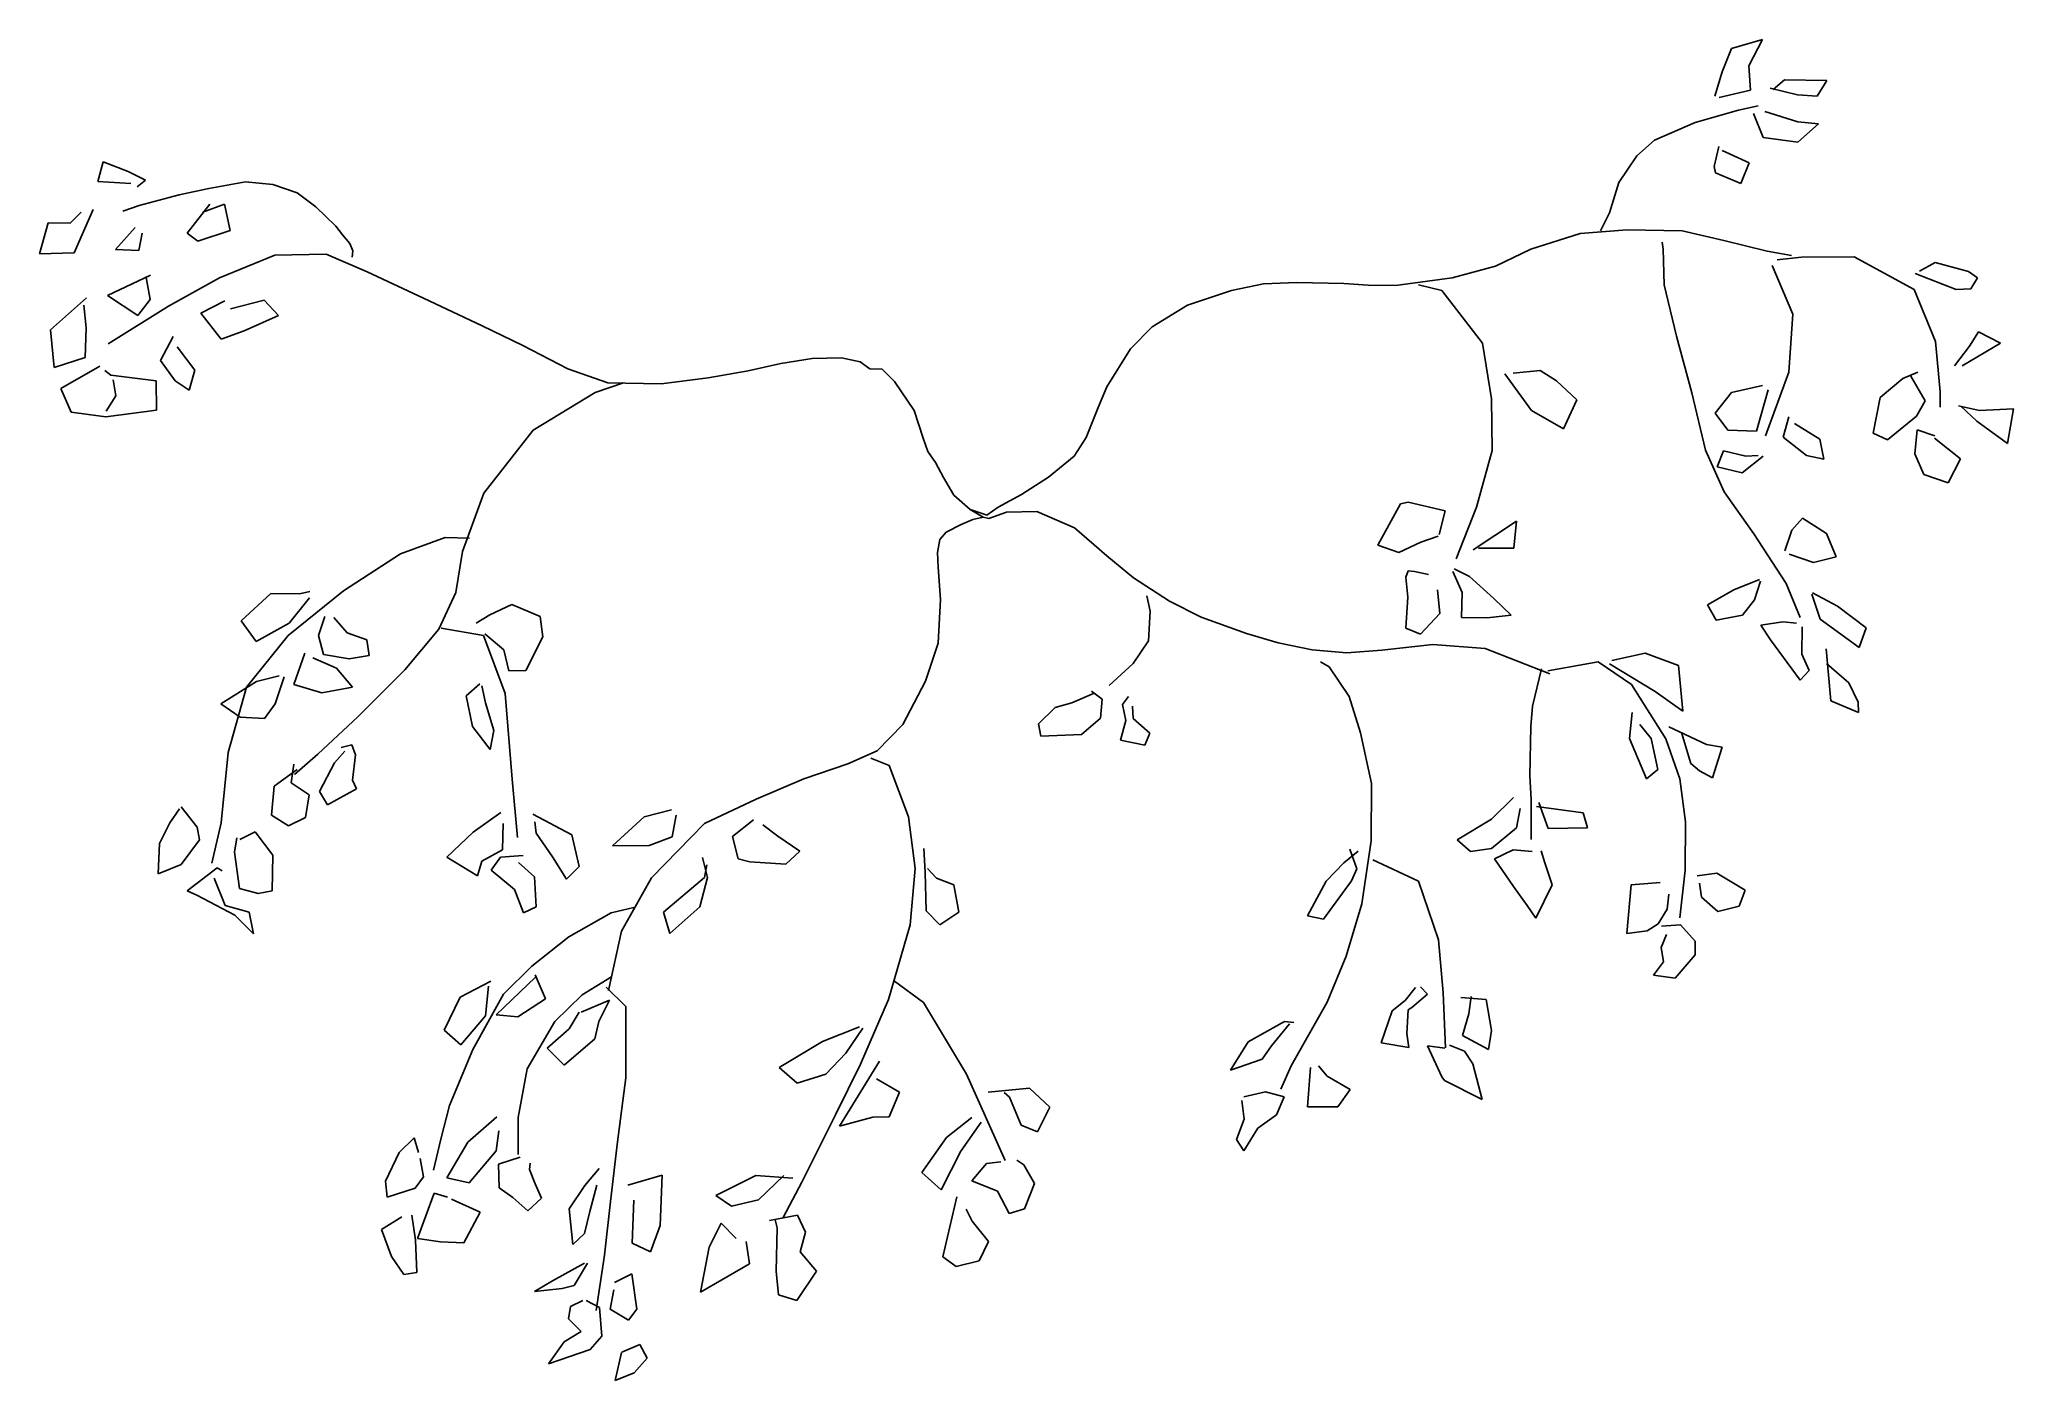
# Model space of a CAD drawing. Extents: x 86.566 to 87.516, y 90.342 to 90.987.
import ezdxf

# ---------------------------------------------------------------- set-up
doc = ezdxf.new("R2010")
doc.units = 0
doc.header["$LTSCALE"] = 0.02
doc.header["$MEASUREMENT"] = 0
doc.layers.get('0').update_dxf_attribs({"linetype": 'CONTINUOUS'})

msp = doc.modelspace()

# ---------------------------------------------------------------- linework, layer by layer
for p, q in [((87.39484, 90.98718), (87.37984, 90.98283)), ((87.38817, 90.97455), (87.39484, 90.98718)), ((87.37984, 90.98283), (87.37534, 90.97165)), ((87.38901, 90.96275), (87.38817, 90.97455)), ((87.37534, 90.97165), (87.37183, 90.95985)), ((87.39984, 90.96316), (87.40534, 90.96772)), ((87.40534, 90.96772), (87.42568, 90.96751)), ((87.42568, 90.96751), (87.42101, 90.95985)), ((87.374, 90.95923), (87.38901, 90.96275)), ((87.41168, 90.96047), (87.39851, 90.96378)), ((87.42101, 90.95985), (87.41168, 90.96047)), ((87.39051, 90.95157), (87.39517, 90.93997)), ((87.41184, 90.94763), (87.39584, 90.9526)), ((87.42168, 90.9466), (87.41184, 90.94763)), ((87.41184, 90.9377), (87.42168, 90.9466)), ((87.39517, 90.93997), (87.41184, 90.9377)), ((86.59401, 90.91886), (86.59668, 90.92838)), ((86.59668, 90.92838), (86.60868, 90.92362)), ((87.37384, 90.93563), (87.3715, 90.9261)), ((87.38834, 90.92776), (87.37534, 90.93376)), ((87.38434, 90.91782), (87.38834, 90.92776)), ((86.61002, 90.91782), (86.59401, 90.91886)), ((86.60868, 90.92362), (86.61702, 90.91948)), ((86.61702, 90.91948), (86.61302, 90.91637)), ((87.3715, 90.9261), (87.37217, 90.923)), ((87.37217, 90.923), (87.38434, 90.91782)), ((86.64802, 90.90788), (86.63702, 90.89401)), ((86.65502, 90.90788), (86.64452, 90.90416)), ((86.65769, 90.89525), (86.65502, 90.90788)), ((86.56601, 90.88407), (86.57017, 90.89898)), ((86.57017, 90.89898), (86.58084, 90.89877)), ((86.58084, 90.89877), (86.58601, 90.90416)), ((86.59185, 90.9054), (86.58268, 90.88449)), ((86.61202, 90.8967), (86.60251, 90.88614)), ((86.61385, 90.88573), (86.61535, 90.89401)), ((86.63702, 90.89401), (86.64219, 90.89008)), ((86.64219, 90.89008), (86.65769, 90.89525)), ((87.34645, 90.88966), (87.34705, 90.88635)), ((86.58268, 90.88449), (86.56601, 90.88407)), ((86.60251, 90.88614), (86.61385, 90.88573)), ((87.47786, 90.87993), (87.47035, 90.87579)), ((87.49386, 90.87559), (87.47786, 90.87993)), ((86.61935, 90.87372), (86.59868, 90.86399)), ((86.61918, 90.86213), (86.61735, 90.87269)), ((87.46819, 90.87455), (87.48802, 90.86689)), ((87.49819, 90.87248), (87.49386, 90.87559)), ((87.49503, 90.8673), (87.49819, 90.87248)), ((86.58868, 90.86296), (86.57134, 90.84743)), ((86.59868, 90.86399), (86.61335, 90.85447)), ((86.61335, 90.85447), (86.61918, 90.86213)), ((86.65519, 90.86151), (86.64369, 90.8555)), ((86.67403, 90.86171), (86.65786, 90.85757)), ((86.68103, 90.85447), (86.67403, 90.86171)), ((87.22938, 90.86917), (87.24053, 90.86648)), ((87.48802, 90.86689), (87.49503, 90.8673)), ((86.58851, 90.84846), (86.58734, 90.85944)), ((86.64369, 90.8555), (86.65336, 90.84308)), ((86.66453, 90.84701), (86.68103, 90.85447)), ((86.57134, 90.84743), (86.57301, 90.82942)), ((86.58801, 90.83418), (86.58851, 90.84846)), ((86.63035, 90.84432), (86.62419, 90.83273)), ((86.65336, 90.84308), (86.66453, 90.84701)), ((87.5092, 90.84101), (87.49086, 90.83024)), ((87.49436, 90.83956), (87.49869, 90.8466)), ((87.49869, 90.8466), (87.5092, 90.84101)), ((86.57301, 90.82942), (86.58801, 90.83418)), ((86.62419, 90.83273), (86.63135, 90.823)), ((86.64069, 90.82817), (86.63219, 90.83935)), ((87.48719, 90.83024), (87.49436, 90.83956)), ((86.59501, 90.83004), (86.57634, 90.81927)), ((86.60035, 90.82569), (86.59751, 90.82797)), ((86.62219, 90.823), (86.60035, 90.82569)), ((86.60151, 90.82341), (86.60268, 90.81575)), ((86.62235, 90.80892), (86.62219, 90.823)), ((86.63135, 90.823), (86.63802, 90.81844)), ((86.63802, 90.81844), (86.64069, 90.82817)), ((87.27081, 90.82631), (87.28365, 90.80871)), ((87.28782, 90.82797), (87.27482, 90.82672)), ((87.29565, 90.823), (87.28782, 90.82797)), ((87.30549, 90.81389), (87.29565, 90.823)), ((87.46235, 90.82403), (87.45135, 90.81492)), ((87.46952, 90.82714), (87.46235, 90.82403)), ((87.47302, 90.81327), (87.46619, 90.82527)), ((86.57634, 90.81927), (86.58118, 90.80788)), ((86.60268, 90.81575), (86.59801, 90.8083)), ((87.29899, 90.79981), (87.30549, 90.81389)), ((87.37984, 90.81741), (87.372, 90.80747)), ((87.39484, 90.82072), (87.37984, 90.81741)), ((87.39184, 90.79877), (87.39751, 90.81865)), ((87.45135, 90.81492), (87.44802, 90.79774)), ((87.46885, 90.80602), (87.47302, 90.81327)), ((86.58118, 90.80788), (86.59785, 90.80561)), ((86.59785, 90.80561), (86.62235, 90.80892)), ((87.28365, 90.80871), (87.29899, 90.79981)), ((87.372, 90.80747), (87.37817, 90.79919)), ((87.40751, 90.80561), (87.40467, 90.79588)), ((87.45485, 90.79463), (87.46885, 90.80602)), ((87.49919, 90.80871), (87.48902, 90.81099)), ((87.49019, 90.81078), (87.49786, 90.80354)), ((87.49786, 90.80354), (87.5127, 90.79277)), ((87.51553, 90.80954), (87.49919, 90.80871)), ((87.5127, 90.79277), (87.51553, 90.80954)), ((87.37817, 90.79919), (87.39184, 90.79877)), ((87.40467, 90.79588), (87.41601, 90.78697)), ((87.42234, 90.79484), (87.41018, 90.8025)), ((87.42435, 90.78532), (87.42234, 90.79484)), ((87.44802, 90.79774), (87.45485, 90.79463)), ((87.46919, 90.7994), (87.46802, 90.7878)), ((87.47769, 90.7965), (87.46919, 90.7994)), ((87.49002, 90.78552), (87.47752, 90.79546)), ((87.373, 90.78159), (87.376, 90.78925)), ((87.376, 90.78925), (87.38684, 90.78677)), ((87.39517, 90.78677), (87.385, 90.77869)), ((87.38684, 90.78677), (87.39267, 90.78697)), ((87.41601, 90.78697), (87.42435, 90.78532)), ((87.46802, 90.7878), (87.47235, 90.77786)), ((87.48402, 90.77393), (87.49002, 90.78552)), ((87.385, 90.77869), (87.373, 90.78159)), ((87.47235, 90.77786), (87.48402, 90.77393)), ((87.22064, 90.76378), (87.2098, 90.74391)), ((87.22431, 90.76461), (87.22064, 90.76378)), ((87.24214, 90.76047), (87.22431, 90.76461)), ((87.23931, 90.74908), (87.24214, 90.76047)), ((87.25564, 90.74163), (87.27648, 90.7555)), ((87.27648, 90.7555), (87.27515, 90.74246)), ((87.40884, 90.75115), (87.41401, 90.75695)), ((87.41401, 90.75695), (87.42551, 90.7495)), ((87.23047, 90.74536), (87.23881, 90.74826)), ((87.40551, 90.74122), (87.40884, 90.75115)), ((87.42551, 90.7495), (87.43018, 90.73832)), ((87.2098, 90.74391), (87.2198, 90.74039)), ((87.2198, 90.74039), (87.23047, 90.74536)), ((87.27515, 90.74246), (87.25815, 90.74246)), ((87.41934, 90.73563), (87.40768, 90.73956)), ((87.43018, 90.73832), (87.41934, 90.73563)), ((87.22431, 90.73149), (87.22331, 90.72859)), ((87.22331, 90.72859), (87.22414, 90.71886)), ((87.22747, 90.73128), (87.22431, 90.73149)), ((87.23414, 90.72983), (87.22747, 90.73128)), ((87.24581, 90.73128), (87.25031, 90.72113)), ((87.25381, 90.72879), (87.24648, 90.73252)), ((87.26548, 90.71824), (87.25381, 90.72879)), ((87.39334, 90.72735), (87.381, 90.72238)), ((86.66303, 90.70747), (86.67736, 90.72072)), ((86.67736, 90.72072), (86.69103, 90.72051)), ((86.69587, 90.71865), (86.68603, 90.70643)), ((86.69103, 90.72051), (86.69603, 90.72155)), ((87.09861, 90.71948), (87.10028, 90.71223)), ((87.22414, 90.71886), (87.22331, 90.70395)), ((87.23964, 90.71099), (87.23847, 90.72238)), ((87.25031, 90.72113), (87.24998, 90.70913)), ((87.27382, 90.71016), (87.26548, 90.71824)), ((87.381, 90.72238), (87.36833, 90.71513)), ((87.38517, 90.71016), (87.391, 90.71761)), ((87.391, 90.71761), (87.39384, 90.72652)), ((87.41851, 90.72031), (87.42251, 90.7083)), ((87.43085, 90.71451), (87.41884, 90.72093)), ((86.7032, 90.70954), (86.7002, 90.70043)), ((86.71404, 90.70167), (86.70754, 90.70913)), ((86.77605, 90.70643), (86.78255, 90.71037)), ((86.78255, 90.71037), (86.79322, 90.71534)), ((86.79322, 90.71534), (86.80689, 90.70954)), ((86.80689, 90.70954), (86.80806, 90.69981)), ((87.23031, 90.70105), (87.23964, 90.71099)), ((87.24998, 90.70913), (87.26231, 90.70892)), ((87.26231, 90.70892), (87.27382, 90.71016)), ((87.36833, 90.71513), (87.3725, 90.70788)), ((87.3725, 90.70788), (87.38517, 90.71016)), ((87.42251, 90.7083), (87.44135, 90.69463)), ((87.44468, 90.70416), (87.43085, 90.71451)), ((86.6702, 90.69753), (86.66303, 90.70747)), ((86.68603, 90.70643), (86.6702, 90.69753)), ((86.7002, 90.70043), (86.7027, 90.69132)), ((86.72354, 90.69836), (86.71404, 90.70167)), ((86.78939, 90.6936), (86.78022, 90.70126)), ((86.80806, 90.69981), (86.79989, 90.68366)), ((87.22331, 90.70395), (87.23031, 90.70105)), ((87.40451, 90.70706), (87.39401, 90.7054)), ((87.39401, 90.7054), (87.39867, 90.69836)), ((87.41118, 90.70643), (87.40451, 90.70706)), ((87.41368, 90.69153), (87.41384, 90.70457)), ((87.44135, 90.69463), (87.44468, 90.70416)), ((86.6937, 90.69194), (86.68837, 90.67683)), ((86.70887, 90.6847), (86.69753, 90.68966)), ((86.7027, 90.69132), (86.71504, 90.68925)), ((86.71504, 90.68925), (86.72454, 90.69091)), ((86.72454, 90.69091), (86.72354, 90.69836)), ((86.79172, 90.68345), (86.78939, 90.6936)), ((87.32233, 90.68842), (87.33833, 90.69194)), ((87.33833, 90.69194), (87.35433, 90.68594)), ((87.39867, 90.69836), (87.40884, 90.68449)), ((87.41718, 90.68366), (87.41368, 90.69153)), ((87.42534, 90.69401), (87.42768, 90.66896)), ((86.68136, 90.68097), (86.67036, 90.67828)), ((86.67936, 90.66751), (86.6837, 90.68055)), ((86.71654, 90.67559), (86.70887, 90.6847)), ((86.79989, 90.68366), (86.79172, 90.68345)), ((87.18219, 90.6878), (87.18637, 90.68532)), ((87.18637, 90.68532), (87.19593, 90.67103)), ((87.34316, 90.67351), (87.32116, 90.68677)), ((87.35433, 90.68594), (87.3565, 90.66399)), ((87.40884, 90.68449), (87.41284, 90.6789)), ((87.41284, 90.6789), (87.41718, 90.68366)), ((87.43635, 90.67766), (87.42551, 90.68697)), ((86.67036, 90.67828), (86.65319, 90.66751)), ((86.68837, 90.67683), (86.70187, 90.67289)), ((86.70187, 90.67289), (86.71654, 90.67559)), ((86.77788, 90.67724), (86.77121, 90.67144)), ((86.77121, 90.67144), (86.77422, 90.65674)), ((86.78055, 90.66813), (86.77872, 90.67621)), ((87.06261, 90.66813), (87.07294, 90.67248)), ((87.07211, 90.67372), (87.07711, 90.66979)), ((87.08978, 90.67103), (87.08694, 90.6673)), ((87.3565, 90.66399), (87.34316, 90.67351)), ((87.44085, 90.66834), (87.43635, 90.67766)), ((86.65319, 90.66751), (86.66253, 90.66109)), ((86.66253, 90.66109), (86.6742, 90.66047)), ((86.6742, 90.66047), (86.67936, 90.66751)), ((86.78455, 90.65467), (86.78055, 90.66813)), ((87.0466, 90.65799), (87.0546, 90.66585)), ((87.0546, 90.66585), (87.06261, 90.66813)), ((87.07644, 90.66068), (87.06727, 90.65281)), ((87.07711, 90.66979), (87.07644, 90.66068)), ((87.08694, 90.6673), (87.08861, 90.65964)), ((87.09211, 90.66047), (87.09178, 90.66648)), ((87.10011, 90.65343), (87.09211, 90.66047)), ((87.33216, 90.66337), (87.33083, 90.65095)), ((87.42768, 90.66896), (87.44102, 90.66337)), ((87.44102, 90.66337), (87.44085, 90.66834)), ((86.77422, 90.65674), (86.78272, 90.64556)), ((86.78272, 90.64556), (86.78455, 90.65467)), ((87.0476, 90.65198), (87.0466, 90.65799)), ((87.06727, 90.65281), (87.0476, 90.65198)), ((87.08861, 90.65964), (87.08594, 90.65012)), ((87.09761, 90.64764), (87.10011, 90.65343)), ((87.34116, 90.65095), (87.33583, 90.65757)), ((87.34966, 90.65654), (87.36783, 90.64805)), ((87.36033, 90.63894), (87.35583, 90.65385)), ((86.70787, 90.63915), (86.71287, 90.64474)), ((86.7112, 90.6466), (86.7162, 90.64784)), ((86.7162, 90.64784), (86.71804, 90.64308)), ((86.71804, 90.64308), (86.71654, 90.63087)), ((87.08594, 90.65012), (87.09761, 90.64764)), ((87.33083, 90.65095), (87.33899, 90.63149)), ((87.3445, 90.63604), (87.34116, 90.65095)), ((87.36783, 90.64805), (87.37534, 90.64681)), ((87.37534, 90.64681), (87.37067, 90.6319)), ((86.69003, 90.63604), (86.67886, 90.62797)), ((86.68703, 90.62962), (86.68837, 90.63853)), ((86.7007, 90.62548), (86.70787, 90.63915)), ((87.33899, 90.63149), (87.3445, 90.63604)), ((87.3645, 90.63542), (87.36033, 90.63894)), ((87.37067, 90.6319), (87.3645, 90.63542)), ((86.67886, 90.62797), (86.67753, 90.61409)), ((86.6957, 90.62383), (86.68703, 90.62962)), ((86.69403, 90.61285), (86.6957, 90.62383)), ((86.70453, 90.61906), (86.7007, 90.62548)), ((86.71854, 90.62672), (86.70453, 90.61906)), ((86.71654, 90.63087), (86.71854, 90.62672)), ((87.27498, 90.62258), (87.26448, 90.61202)), ((86.62869, 90.61037), (86.63335, 90.61699)), ((86.63419, 90.61803), (86.64186, 90.6083)), ((86.67753, 90.61409), (86.68586, 90.60892)), ((86.78789, 90.61534), (86.77455, 90.60581)), ((86.80339, 90.61451), (86.82206, 90.60457)), ((86.8569, 90.61327), (86.84156, 90.59919)), ((86.87007, 90.61658), (86.8569, 90.61327)), ((86.8704, 90.60354), (86.87223, 90.61409)), ((87.27648, 90.60788), (87.27815, 90.6172)), ((87.30849, 90.61513), (87.28615, 90.61824)), ((87.28715, 90.6201), (87.29165, 90.60768)), ((87.31066, 90.60788), (87.30849, 90.61513)), ((86.62369, 90.60043), (86.62869, 90.61037)), ((86.64186, 90.6083), (86.64302, 90.60209)), ((86.66236, 90.60229), (86.66969, 90.60602)), ((86.66969, 90.60602), (86.6782, 90.59484)), ((86.68586, 90.60892), (86.69403, 90.61285)), ((86.77455, 90.60581), (86.76188, 90.5938)), ((86.78872, 90.59732), (86.78905, 90.60995)), ((86.80489, 90.6054), (86.80422, 90.61078)), ((86.81272, 90.59401), (86.80489, 90.6054)), ((86.82206, 90.60457), (86.82556, 90.58925)), ((86.85923, 90.59939), (86.8704, 90.60354)), ((86.90941, 90.61182), (86.89941, 90.60374)), ((86.89941, 90.60374), (86.90207, 90.59298)), ((86.92108, 90.60395), (86.91391, 90.60933)), ((86.93175, 90.5967), (86.92108, 90.60395)), ((87.26448, 90.61202), (87.24798, 90.60209)), ((87.26448, 90.59795), (87.27648, 90.60788)), ((87.29165, 90.60768), (87.31066, 90.60788)), ((86.62302, 90.58573), (86.62369, 90.60043)), ((86.64302, 90.60209), (86.63419, 90.59029)), ((86.65986, 90.59629), (86.66086, 90.60312)), ((86.66219, 90.57869), (86.65986, 90.59629)), ((86.6782, 90.59484), (86.67786, 90.57766)), ((86.77872, 90.59194), (86.78872, 90.59732)), ((86.79872, 90.59463), (86.78772, 90.5938)), ((86.81956, 90.58325), (86.81272, 90.59401)), ((86.84156, 90.59919), (86.85923, 90.59939)), ((86.92508, 90.59049), (86.93175, 90.5967)), ((86.99143, 90.59795), (86.99209, 90.58656)), ((87.19347, 90.59111), (87.2003, 90.5967)), ((87.1963, 90.59774), (87.19963, 90.58821)), ((87.24798, 90.60209), (87.25431, 90.5965)), ((87.25431, 90.5965), (87.26448, 90.59795)), ((87.27482, 90.59732), (87.26581, 90.59298)), ((87.28398, 90.5965), (87.27482, 90.59732)), ((87.29015, 90.59111), (87.28832, 90.59691)), ((86.63419, 90.59029), (86.62302, 90.58573)), ((86.65152, 90.58863), (86.63702, 90.57766)), ((86.65386, 90.58718), (86.65152, 90.58863)), ((86.76188, 90.5938), (86.77672, 90.5849)), ((86.77672, 90.5849), (86.77872, 90.59194)), ((86.78772, 90.5938), (86.78322, 90.58759)), ((86.78322, 90.58759), (86.79455, 90.57828)), ((86.80405, 90.58428), (86.79639, 90.59132)), ((86.82556, 90.58925), (86.81956, 90.58325)), ((86.8849, 90.5936), (86.8874, 90.58407)), ((86.8859, 90.58407), (86.88707, 90.59008)), ((86.90207, 90.59298), (86.90774, 90.59153)), ((86.90774, 90.59153), (86.92508, 90.59049)), ((86.99209, 90.58656), (86.99243, 90.56793)), ((86.99743, 90.58366), (86.99309, 90.58842)), ((87.18496, 90.58221), (87.19347, 90.59111)), ((87.19963, 90.58821), (87.19713, 90.58242)), ((87.26581, 90.59298), (87.27498, 90.57973)), ((87.29365, 90.58055), (87.29015, 90.59111)), ((87.36333, 90.5849), (87.37283, 90.58614)), ((87.37283, 90.58614), (87.3865, 90.57786)), ((86.63702, 90.57766), (86.64169, 90.57559)), ((86.64169, 90.57559), (86.66003, 90.56585)), ((86.65536, 90.57062), (86.65002, 90.58366)), ((86.6712, 90.57641), (86.66219, 90.57869)), ((86.67786, 90.57766), (86.6712, 90.57641)), ((86.79455, 90.57828), (86.79889, 90.5671)), ((86.80489, 90.56999), (86.80405, 90.58428)), ((86.86623, 90.5673), (86.8859, 90.58407)), ((86.8874, 90.58407), (86.88357, 90.56999)), ((87.00576, 90.58055), (86.99743, 90.58366)), ((87.00826, 90.5673), (87.00576, 90.58055)), ((87.17596, 90.56565), (87.18496, 90.58221)), ((87.19713, 90.58242), (87.18363, 90.56399)), ((87.27498, 90.57973), (87.28165, 90.57062)), ((87.28582, 90.56441), (87.29365, 90.58055)), ((87.33166, 90.58055), (87.32949, 90.55716)), ((87.3455, 90.58159), (87.33166, 90.58055)), ((87.349, 90.56875), (87.34966, 90.576)), ((87.3655, 90.57455), (87.3645, 90.58138)), ((87.3865, 90.57786), (87.3835, 90.5702)), ((86.66686, 90.5673), (86.65536, 90.57062)), ((86.66003, 90.56585), (86.66903, 90.55695)), ((86.66903, 90.55695), (86.66686, 90.5673)), ((86.79889, 90.5671), (86.80489, 90.56999)), ((86.86923, 90.55716), (86.86623, 90.5673)), ((86.88357, 90.56999), (86.86923, 90.55716)), ((86.99243, 90.56793), (86.99909, 90.5613)), ((86.99909, 90.5613), (87.00826, 90.5673)), ((87.18363, 90.56399), (87.17596, 90.56565)), ((87.28165, 90.57062), (87.28582, 90.56441)), ((87.34466, 90.56171), (87.349, 90.56875)), ((87.37334, 90.56772), (87.3655, 90.57455)), ((87.3835, 90.5702), (87.37334, 90.56772)), ((87.32949, 90.55716), (87.33933, 90.5584)), ((87.33933, 90.5584), (87.34466, 90.56171)), ((87.346, 90.55033), (87.34866, 90.55654)), ((87.34616, 90.56068), (87.35533, 90.5613)), ((87.35533, 90.5613), (87.36233, 90.55343)), ((87.34716, 90.54349), (87.346, 90.55033)), ((87.36233, 90.54681), (87.35283, 90.53563)), ((87.36233, 90.55343), (87.36233, 90.54681)), ((86.80939, 90.52569), (86.80439, 90.53728)), ((87.34233, 90.53708), (87.34716, 90.54349)), ((87.35283, 90.53563), (87.34233, 90.53708)), ((86.78305, 90.53418), (86.76838, 90.52652)), ((86.78055, 90.51741), (86.78205, 90.53169)), ((86.80456, 90.53604), (86.78572, 90.51803)), ((87.22297, 90.52486), (87.22781, 90.53107)), ((87.23364, 90.52797), (87.22614, 90.52155)), ((87.23031, 90.53149), (87.23364, 90.52797)), ((86.76838, 90.52652), (86.76071, 90.51058)), ((86.78572, 90.51803), (86.79605, 90.51699)), ((86.79605, 90.51699), (86.80939, 90.52569)), ((86.82072, 90.5112), (86.82556, 90.51927)), ((86.82656, 90.51927), (86.84023, 90.52507)), ((86.84023, 90.52507), (86.83506, 90.51472)), ((87.2113, 90.50457), (87.21664, 90.51989)), ((87.21664, 90.51989), (87.22297, 90.52486)), ((87.22431, 90.52031), (87.22364, 90.50892)), ((87.22614, 90.52155), (87.22431, 90.52031)), ((87.24964, 90.52631), (87.26181, 90.52528)), ((87.25048, 90.50809), (87.25348, 90.51844)), ((87.25348, 90.51844), (87.25464, 90.52672)), ((87.26181, 90.52528), (87.26448, 90.51037)), ((86.76071, 90.51058), (86.76871, 90.50354)), ((86.76871, 90.50354), (86.78055, 90.51741)), ((86.81022, 90.50188), (86.82072, 90.5112)), ((86.83506, 90.51472), (86.83306, 90.50643)), ((86.96042, 90.51223), (86.94258, 90.50519)), ((86.95392, 90.4996), (86.96209, 90.51161)), ((87.14746, 90.50498), (87.16479, 90.51472)), ((87.16729, 90.51368), (87.15863, 90.50312)), ((87.16479, 90.51472), (87.16929, 90.5143)), ((87.22364, 90.50892), (87.22464, 90.50229)), ((87.26448, 90.51037), (87.26298, 90.50126)), ((86.81839, 90.4938), (86.81022, 90.50188)), ((86.83306, 90.50643), (86.81839, 90.4938)), ((86.94258, 90.50519), (86.92174, 90.49256)), ((86.94425, 90.48946), (86.95392, 90.4996)), ((87.13895, 90.49132), (87.14746, 90.50498)), ((87.15863, 90.50312), (87.15412, 90.4967)), ((87.22464, 90.50229), (87.2113, 90.50457)), ((87.24198, 90.50188), (87.23364, 90.50312)), ((87.23364, 90.50312), (87.24048, 90.48822)), ((87.25148, 90.50043), (87.24431, 90.50333)), ((87.26298, 90.50126), (87.25048, 90.50809)), ((87.25548, 90.49443), (87.25148, 90.50043)), ((86.92174, 90.49256), (86.93041, 90.48511)), ((86.97009, 90.49567), (86.95075, 90.46441)), ((87.15412, 90.4967), (87.13895, 90.49132)), ((87.1773, 90.49256), (87.17596, 90.47372)), ((87.18546, 90.48842), (87.1813, 90.49339)), ((87.25998, 90.47724), (87.25548, 90.49443)), ((86.93041, 90.48511), (86.94425, 90.48946)), ((86.97976, 90.48076), (86.96859, 90.48718)), ((86.97476, 90.46896), (86.97976, 90.48076)), ((87.02226, 90.48076), (87.04227, 90.48262)), ((87.0326, 90.47828), (87.0301, 90.48055)), ((87.04227, 90.48262), (87.05194, 90.47352)), ((87.14529, 90.47848), (87.15579, 90.48097)), ((87.15579, 90.48097), (87.16463, 90.47848)), ((87.19647, 90.482), (87.18546, 90.48842)), ((87.19047, 90.47372), (87.19647, 90.482)), ((87.24048, 90.48822), (87.24181, 90.48635)), ((87.24181, 90.48635), (87.25998, 90.47724)), ((86.76327, 90.47434), (86.75909, 90.45819)), ((87.03827, 90.46482), (87.0326, 90.47828)), ((87.05194, 90.47352), (87.0461, 90.46171)), ((87.14546, 90.46772), (87.14429, 90.47683)), ((87.16463, 90.47848), (87.16096, 90.46979)), ((87.17596, 90.47372), (87.19047, 90.47372)), ((86.78605, 90.46896), (86.77205, 90.45674)), ((86.78572, 90.4526), (86.78688, 90.46213)), ((86.95075, 90.46441), (86.96692, 90.46875)), ((86.96692, 90.46875), (86.97476, 90.46896)), ((87.01443, 90.46855), (87.00226, 90.45902)), ((87.00926, 90.4524), (87.01893, 90.46627)), ((87.0461, 90.46171), (87.03827, 90.46482)), ((87.14179, 90.45799), (87.14546, 90.46772)), ((87.15212, 90.46337), (87.14529, 90.4526)), ((87.16096, 90.46979), (87.15212, 90.46337)), ((86.73904, 90.45178), (86.73237, 90.4379)), ((86.74621, 90.45882), (86.73904, 90.45178)), ((86.74838, 90.45178), (86.74621, 90.45882)), ((86.77205, 90.45674), (86.76188, 90.43956)), ((86.77272, 90.43708), (86.78572, 90.4526)), ((87.00226, 90.45902), (86.99043, 90.44205)), ((86.99976, 90.43376), (87.00926, 90.4524)), ((87.14529, 90.4526), (87.14179, 90.45799)), ((86.75071, 90.43997), (86.74904, 90.44888)), ((86.79722, 90.4495), (86.78672, 90.44619)), ((86.78672, 90.44619), (86.78705, 90.4348)), ((86.80172, 90.44349), (86.80205, 90.4466)), ((86.80439, 90.43666), (86.80172, 90.44349)), ((86.83523, 90.44412), (86.82839, 90.43583)), ((87.0216, 90.44639), (87.01443, 90.43811)), ((87.02843, 90.44722), (87.0216, 90.44639)), ((87.03943, 90.44577), (87.0361, 90.44805)), ((87.0446, 90.43687), (87.03943, 90.44577)), ((86.73237, 90.4379), (86.73321, 90.43024)), ((86.73321, 90.43024), (86.74671, 90.43459)), ((86.74671, 90.43459), (86.75071, 90.43997)), ((86.76188, 90.43956), (86.77272, 90.43708)), ((86.78705, 90.4348), (86.79372, 90.43004)), ((86.80756, 90.42983), (86.80439, 90.43666)), ((86.82839, 90.43583), (86.82072, 90.42465)), ((86.83073, 90.42341), (86.83406, 90.43604)), ((86.84906, 90.43604), (86.86557, 90.4408)), ((86.86557, 90.4408), (86.86457, 90.41658)), ((86.91058, 90.4406), (86.89141, 90.43107)), ((86.92841, 90.43935), (86.91058, 90.4406)), ((86.91191, 90.429), (86.92408, 90.4406)), ((86.99043, 90.44205), (86.99976, 90.43376)), ((87.01443, 90.43811), (87.02677, 90.43314)), ((87.02677, 90.43314), (87.03243, 90.42238)), ((87.03977, 90.42465), (87.0446, 90.43687)), ((86.75588, 90.43211), (86.74788, 90.41037)), ((86.76221, 90.43024), (86.75588, 90.43211)), ((86.77805, 90.423), (86.76421, 90.42921)), ((86.79372, 90.43004), (86.80089, 90.42362)), ((86.80089, 90.42362), (86.80756, 90.42983)), ((86.82072, 90.42465), (86.82256, 90.40747)), ((86.82823, 90.41285), (86.83073, 90.42341)), ((86.85106, 90.40809), (86.8519, 90.42879)), ((86.89141, 90.43107), (86.89891, 90.4259)), ((86.89891, 90.4259), (86.91191, 90.429)), ((87.00726, 90.43045), (87.00059, 90.40147)), ((87.0146, 90.41865), (87.01176, 90.42445)), ((87.03243, 90.42238), (87.03977, 90.42465)), ((86.74038, 90.42072), (86.73054, 90.41472)), ((86.73054, 90.41472), (86.73537, 90.40167)), ((86.74688, 90.40954), (86.74504, 90.42155)), ((86.77005, 90.4083), (86.77805, 90.423)), ((86.86457, 90.41658), (86.8599, 90.40395)), ((86.88807, 90.40623), (86.89391, 90.41782)), ((86.89391, 90.41782), (86.90107, 90.41037)), ((86.91708, 90.41906), (86.93058, 90.42155)), ((86.92091, 90.41554), (86.91991, 90.41927)), ((86.92041, 90.39463), (86.92091, 90.41554)), ((86.93058, 90.42155), (86.93441, 90.41347)), ((87.02243, 90.40892), (87.0146, 90.41865)), ((86.74754, 90.39401), (86.74688, 90.40954)), ((86.74788, 90.41037), (86.75888, 90.40871)), ((86.75888, 90.40871), (86.77005, 90.4083)), ((86.82256, 90.40747), (86.82823, 90.41285)), ((86.8599, 90.40395), (86.85106, 90.40809)), ((86.8839, 90.38449), (86.88807, 90.40623)), ((86.90591, 90.40892), (86.90758, 90.39815)), ((86.93441, 90.41347), (86.93191, 90.40395)), ((87.01793, 90.3996), (87.02243, 90.40892)), ((86.73537, 90.40167), (86.74121, 90.39298)), ((86.82823, 90.39857), (86.81272, 90.39008)), ((86.82323, 90.3878), (86.82956, 90.39857)), ((86.90758, 90.39815), (86.8839, 90.38449)), ((86.92141, 90.38325), (86.92041, 90.39463)), ((86.93975, 90.39463), (86.93025, 90.38055)), ((86.93191, 90.40395), (86.93975, 90.39463)), ((87.00059, 90.40147), (87.00693, 90.39691)), ((87.00693, 90.39691), (87.01793, 90.3996)), ((86.74121, 90.39298), (86.74754, 90.39401)), ((86.81272, 90.39008), (86.80405, 90.3849)), ((86.80405, 90.3849), (86.81739, 90.38635)), ((86.81739, 90.38635), (86.82323, 90.3878)), ((86.84223, 90.38573), (86.84056, 90.37641)), ((86.8509, 90.39339), (86.84256, 90.38925)), ((86.8534, 90.37641), (86.8509, 90.39339)), ((86.82139, 90.37766), (86.82039, 90.37165)), ((86.82739, 90.38055), (86.82139, 90.37766)), ((86.83539, 90.37724), (86.82889, 90.38055)), ((86.83656, 90.36337), (86.83539, 90.37724)), ((86.84056, 90.37641), (86.8494, 90.37103)), ((86.8494, 90.37103), (86.8534, 90.37641)), ((86.93025, 90.38055), (86.92141, 90.38325)), ((86.82039, 90.37165), (86.82656, 90.36565)), ((86.81839, 90.36068), (86.81089, 90.35012)), ((86.81089, 90.35012), (86.83089, 90.35695)), ((86.82656, 90.36565), (86.81839, 90.36068)), ((86.83089, 90.35695), (86.83656, 90.36337)), ((86.85473, 90.35944), (86.84606, 90.35571)), ((86.85823, 90.35281), (86.85473, 90.35944)), ((86.8459, 90.3555), (86.8429, 90.34204)), ((86.85206, 90.34577), (86.85823, 90.35281)), ((86.8429, 90.34204), (86.85206, 90.34577))]:
    msp.add_line(p, q)
at = {"color": 2}
for p, q in [((87.38329, 90.95323), (87.39264, 90.9553)), ((87.34287, 90.93873), (87.36238, 90.94722)), ((87.36238, 90.94722), (87.38329, 90.95323)), ((87.33431, 90.93128), (87.34287, 90.93873)), ((87.32575, 90.91844), (87.33431, 90.93128)), ((86.66511, 90.91865), (86.64739, 90.91554)), ((86.67826, 90.91741), (86.66511, 90.91865)), ((86.69, 90.91347), (86.67826, 90.91741)), ((87.32117, 90.90374), (87.32575, 90.91844)), ((86.63326, 90.91244), (86.61394, 90.90726)), ((86.64739, 90.91554), (86.63326, 90.91244)), ((86.69896, 90.90664), (86.69, 90.91347)), ((86.61394, 90.90726), (86.60618, 90.90457)), ((86.70852, 90.89732), (86.69896, 90.90664)), ((87.31679, 90.89505), (87.32117, 90.90374)), ((86.71171, 90.89318), (86.70852, 90.89732)), ((86.71529, 90.88904), (86.71171, 90.89318)), ((86.71668, 90.88552), (86.71529, 90.88904)), ((87.28334, 90.88635), (87.30703, 90.89381)), ((87.30703, 90.89381), (87.32973, 90.89567)), ((87.32973, 90.89567), (87.35621, 90.89505)), ((87.35621, 90.89505), (87.37612, 90.89049)), ((87.37612, 90.89049), (87.39702, 90.88532)), ((86.67925, 90.88345), (86.65257, 90.87248)), ((86.70394, 90.88387), (86.67925, 90.88345)), ((86.72365, 90.87538), (86.70394, 90.88387)), ((86.71648, 90.88242), (86.71668, 90.88552)), ((87.26641, 90.87807), (87.28334, 90.88635)), ((87.34705, 90.88635), (87.34745, 90.86917)), ((87.39702, 90.88532), (87.40877, 90.88325)), ((87.4018, 90.88117), (87.41355, 90.88242)), ((87.41355, 90.88242), (87.43884, 90.88262)), ((87.43884, 90.88262), (87.46771, 90.86689)), ((86.65257, 90.87248), (86.62808, 90.85882)), ((86.75073, 90.86275), (86.72365, 90.87538)), ((87.13938, 90.86648), (87.15471, 90.86958)), ((87.15471, 90.86958), (87.17084, 90.8702)), ((87.17084, 90.8702), (87.19334, 90.86979)), ((87.19334, 90.86979), (87.20509, 90.86896)), ((87.21823, 90.86875), (87.24551, 90.87248)), ((87.24551, 90.87248), (87.26641, 90.87807)), ((87.39941, 90.87848), (87.40937, 90.85509)), ((86.779, 90.8495), (86.75073, 90.86275)), ((87.11828, 90.85944), (87.13938, 90.86648)), ((87.20509, 90.86896), (87.21823, 90.86875)), ((87.24053, 90.86648), (87.26004, 90.84101)), ((87.34745, 90.86917), (87.35342, 90.84453)), ((87.46771, 90.86689), (87.47806, 90.84184)), ((86.62808, 90.85882), (86.59901, 90.8408)), ((87.10115, 90.84888), (87.11828, 90.85944)), ((87.40937, 90.85509), (87.40738, 90.82714)), ((86.79851, 90.83997), (86.779, 90.8495)), ((87.0908, 90.83832), (87.10115, 90.84888)), ((87.26004, 90.84101), (87.26442, 90.8143)), ((87.35342, 90.84453), (87.36079, 90.8172)), ((87.47806, 90.84184), (87.48025, 90.81761)), ((86.82022, 90.82879), (86.79851, 90.83997)), ((86.93769, 90.83376), (86.92256, 90.83128)), ((86.95183, 90.83397), (86.93769, 90.83376)), ((86.96079, 90.83211), (86.95183, 90.83397)), ((86.96536, 90.82879), (86.96079, 90.83211)), ((87.07945, 90.8201), (87.0908, 90.83832)), ((86.83933, 90.82196), (86.82022, 90.82879)), ((86.8469, 90.82196), (86.83336, 90.81741)), ((86.86502, 90.82155), (86.83933, 90.82196)), ((86.88771, 90.82445), (86.86502, 90.82155)), ((86.90683, 90.82776), (86.88771, 90.82445)), ((86.92256, 90.83128), (86.90683, 90.82776)), ((86.97134, 90.82859), (86.96536, 90.82879)), ((86.97731, 90.82258), (86.97134, 90.82859)), ((86.98667, 90.80871), (86.97731, 90.82258)), ((87.40738, 90.82714), (87.39623, 90.7965)), ((86.83336, 90.81741), (86.80349, 90.79919)), ((87.07527, 90.81016), (87.07945, 90.8201)), ((87.26442, 90.8143), (87.26482, 90.78946)), ((87.36079, 90.8172), (87.36736, 90.78966)), ((87.48025, 90.81761), (87.48025, 90.81037)), ((86.99105, 90.79546), (86.98667, 90.80871)), ((87.0695, 90.79567), (87.07527, 90.81016)), ((86.80349, 90.79919), (86.7798, 90.76896)), ((86.99324, 90.78904), (86.99105, 90.79546)), ((87.06372, 90.78677), (87.0695, 90.79567)), ((86.99702, 90.78366), (86.99324, 90.78904)), ((87.05138, 90.77662), (87.06372, 90.78677)), ((87.26482, 90.78946), (87.25725, 90.76213)), ((87.36736, 90.78966), (87.37632, 90.76958)), ((87.00081, 90.77641), (86.99702, 90.78366)), ((87.00578, 90.76792), (87.00081, 90.77641)), ((87.03844, 90.76834), (87.05138, 90.77662)), ((86.7798, 90.76896), (86.76945, 90.7408)), ((87.01375, 90.76109), (87.00578, 90.76792)), ((87.02709, 90.76213), (87.03844, 90.76834)), ((87.37632, 90.76958), (87.39065, 90.74929)), ((87.01494, 90.75633), (87.00937, 90.75385)), ((87.01375, 90.76109), (87.01992, 90.75737)), ((87.01992, 90.75902), (87.01375, 90.76109)), ((87.01992, 90.75737), (87.01494, 90.75633)), ((87.02171, 90.7584), (87.01992, 90.75902)), ((87.01992, 90.75737), (87.02271, 90.75675)), ((87.02171, 90.7584), (87.02709, 90.76213)), ((87.02271, 90.75675), (87.03107, 90.75985)), ((87.03107, 90.75985), (87.0458, 90.76006)), ((87.0458, 90.76006), (87.06392, 90.75219)), ((87.25725, 90.76213), (87.2475, 90.73728)), ((86.76108, 90.74763), (86.73958, 90.73977)), ((86.77283, 90.74722), (86.76108, 90.74763)), ((86.99901, 90.7466), (86.99802, 90.74039)), ((87.0022, 90.75012), (86.99901, 90.7466)), ((87.00937, 90.75385), (87.0022, 90.75012)), ((87.06392, 90.75219), (87.07328, 90.74411)), ((87.39065, 90.74929), (87.40618, 90.72548)), ((86.73958, 90.73977), (86.7123, 90.72196)), ((86.76945, 90.7408), (86.76626, 90.72113)), ((86.99802, 90.74039), (86.99822, 90.73335)), ((87.07328, 90.74411), (87.07945, 90.73873)), ((87.07945, 90.73873), (87.09219, 90.72817)), ((86.99822, 90.73335), (86.99941, 90.71782)), ((87.09219, 90.72817), (87.10952, 90.71699)), ((86.7123, 90.72196), (86.68562, 90.70043)), ((86.76626, 90.72113), (86.7581, 90.70354)), ((86.99941, 90.71782), (86.99822, 90.6967)), ((87.40618, 90.72548), (87.41295, 90.70913)), ((87.10028, 90.71223), (87.09945, 90.69795)), ((87.10952, 90.71699), (87.12485, 90.70933)), ((87.12485, 90.70933), (87.14655, 90.70146)), ((86.68562, 90.70043), (86.66551, 90.67559)), ((86.7581, 90.70354), (86.74177, 90.68387)), ((86.75929, 90.70395), (86.7796, 90.70043)), ((86.7796, 90.70043), (86.78995, 90.67248)), ((87.14655, 90.70146), (87.16188, 90.69691)), ((86.99822, 90.6967), (86.99224, 90.67848)), ((87.09945, 90.69795), (87.09211, 90.68697)), ((87.16188, 90.69691), (87.17821, 90.6936)), ((87.17821, 90.6936), (87.19493, 90.69215)), ((87.19493, 90.69215), (87.21166, 90.69339)), ((87.21166, 90.69339), (87.23615, 90.69608)), ((87.23615, 90.69608), (87.26143, 90.69422)), ((87.26143, 90.69422), (87.2925, 90.682)), ((86.74177, 90.68387), (86.71927, 90.66151)), ((87.09211, 90.68697), (87.08061, 90.67641)), ((87.28851, 90.68449), (87.28413, 90.66648)), ((87.2915, 90.68345), (87.31579, 90.6878)), ((87.31579, 90.6878), (87.33172, 90.67683)), ((86.66551, 90.67559), (86.65675, 90.64412)), ((86.78995, 90.67248), (86.79334, 90.63128)), ((86.99224, 90.67848), (86.98129, 90.65757)), ((87.19593, 90.67103), (87.2015, 90.65364)), ((87.33172, 90.67683), (87.34824, 90.65074)), ((86.71927, 90.66151), (86.69996, 90.64329)), ((87.28413, 90.66648), (87.28334, 90.65674)), ((86.98129, 90.65757), (86.96895, 90.64494)), ((87.2015, 90.65364), (87.20668, 90.62921)), ((87.28334, 90.65674), (87.28294, 90.63294)), ((86.65675, 90.64412), (86.65337, 90.61037)), ((86.69996, 90.64329), (86.68861, 90.63356)), ((86.96895, 90.64494), (86.95481, 90.63873)), ((87.34824, 90.65074), (87.35501, 90.63149)), ((86.95481, 90.63873), (86.93371, 90.63149)), ((86.96596, 90.64142), (86.97472, 90.6379)), ((86.97472, 90.6379), (86.98408, 90.61327)), ((87.28294, 90.63294), (87.28354, 90.62155)), ((86.79334, 90.63128), (86.79593, 90.60333)), ((86.93371, 90.63149), (86.91081, 90.62175)), ((87.20668, 90.62921), (87.20648, 90.60167)), ((87.35501, 90.63149), (87.3578, 90.61078)), ((86.91081, 90.62175), (86.88592, 90.60995)), ((86.98408, 90.61327), (86.98727, 90.58842)), ((87.28354, 90.62155), (87.28354, 90.60229)), ((86.65337, 90.61037), (86.64899, 90.59091)), ((86.88592, 90.60995), (86.86044, 90.58387)), ((87.3578, 90.61078), (87.3576, 90.58759)), ((87.20648, 90.60167), (87.2021, 90.57144)), ((86.98727, 90.58842), (86.98488, 90.5613)), ((87.20728, 90.59256), (87.22938, 90.58221)), ((87.3576, 90.58759), (87.35501, 90.56461)), ((86.86044, 90.58387), (86.8459, 90.55819)), ((87.22938, 90.58221), (87.23894, 90.55405)), ((86.84092, 90.5671), (86.82062, 90.5555)), ((86.85188, 90.56958), (86.84092, 90.5671)), ((87.2021, 90.57144), (87.19453, 90.54619)), ((86.8459, 90.55819), (86.83973, 90.52962)), ((86.98488, 90.5613), (86.97432, 90.52528)), ((86.82062, 90.5555), (86.80289, 90.54142)), ((87.23894, 90.55405), (87.24113, 90.52859)), ((86.80289, 90.54142), (86.78916, 90.52797)), ((87.19453, 90.54619), (87.18538, 90.52403)), ((86.78916, 90.52797), (86.77442, 90.50126)), ((86.82699, 90.52755), (86.81385, 90.51472)), ((86.84112, 90.53625), (86.82699, 90.52755)), ((86.83854, 90.53128), (86.84809, 90.52196)), ((86.97731, 90.53418), (86.99125, 90.52383)), ((87.24113, 90.52859), (87.24232, 90.50209)), ((86.84809, 90.52196), (86.84809, 90.48759)), ((86.97432, 90.52528), (86.96098, 90.49422)), ((86.99125, 90.52383), (87.01196, 90.48946)), ((87.18538, 90.52403), (87.16805, 90.49339)), ((86.81385, 90.51472), (86.80051, 90.49194)), ((86.77442, 90.50126), (86.76327, 90.47434)), ((86.80051, 90.49194), (86.79633, 90.46855)), ((86.96098, 90.49422), (86.94884, 90.46979)), ((87.16805, 90.49339), (87.16308, 90.48221)), ((86.84809, 90.48759), (86.84411, 90.45695)), ((87.01196, 90.48946), (87.03047, 90.44784)), ((86.79633, 90.46855), (86.79633, 90.45074)), ((86.94884, 90.46979), (86.93271, 90.43749)), ((86.75909, 90.45819), (86.75551, 90.44329)), ((86.84411, 90.45695), (86.84073, 90.42817)), ((86.93271, 90.43749), (86.92375, 90.42051)), ((86.84073, 90.42817), (86.83774, 90.40229)), ((86.83774, 90.40229), (86.83376, 90.37579))]:
    msp.add_line(p, q, dxfattribs=at)

doc.saveas('drawing.dxf')
